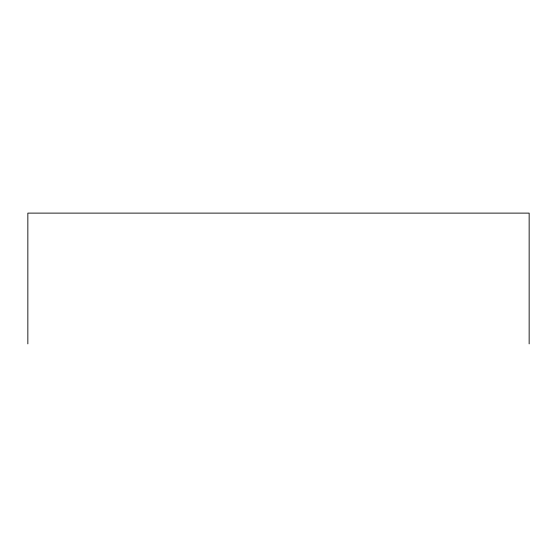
<?xml version="1.0" encoding="UTF-8"?>
<svg xmlns="http://www.w3.org/2000/svg" width="557" height="557" viewBox="0 0 557 557"><rect width="100%" height="100%" fill="white"/><g stroke="black" fill="none" stroke-linecap="round" stroke-linejoin="round"><path stroke-width="0.84" d="M529.15 343.885L529.15 213.115L27.85 213.115L27.85 343.885"/></g></svg>
